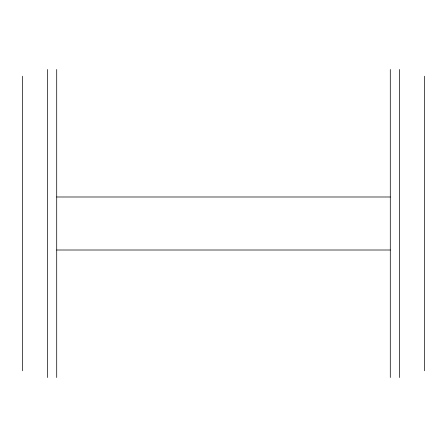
<?xml version="1.0" encoding="UTF-8"?>
<svg xmlns="http://www.w3.org/2000/svg" width="447" height="447" viewBox="0 0 447 447"><rect width="100%" height="100%" fill="white"/><g stroke="black" fill="none" stroke-linecap="round" stroke-linejoin="round"><path stroke-width="0.67" d="M56.713 196.993L390.287 196.993M56.713 250.007L390.287 250.007M424.65 76.225L424.65 370.775M399.612 69.469L399.612 377.531M390.287 69.469L390.287 377.531M56.713 69.469L56.713 377.531M47.388 69.469L47.388 377.531M22.35 76.225L22.35 370.775"/></g></svg>
